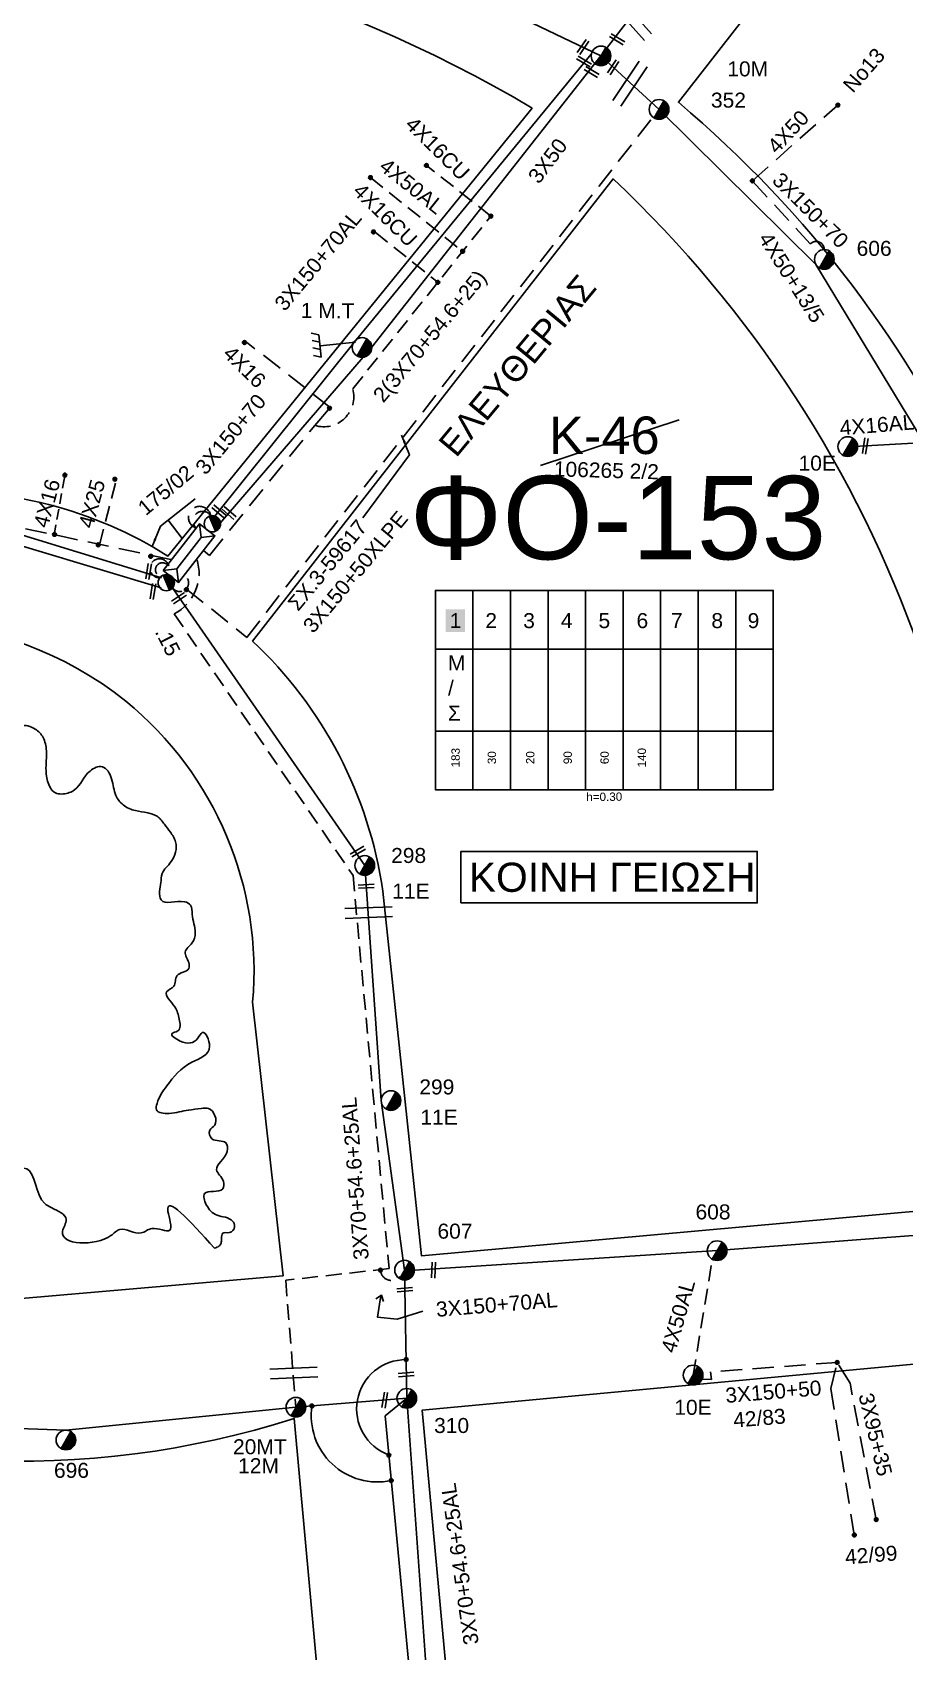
# Model space of a CAD drawing. Header units: millimetres. Extents: x 7453 to 9570, y 777 to 1872.
# Drawn here: x 9213.2 to 9317.7, y 1562.2 to 1756.4 of the extents above; entities that cross this region are included whole.
import ezdxf
from ezdxf.enums import TextEntityAlignment as Align

# ---------------------------------------------------------------- set-up
doc = ezdxf.new("R2010")
doc.units = ezdxf.units.MM
doc.linetypes.add('DASHED', pattern=[19.05, 12.7, -6.35])
for name, color, linetype in [('Άγνωστα', 7, 'Continuous'), ('Ασφαλειοκιβώτια Χ.Τ 9 αναχωρήσεων', 7, 'Continuous'), ('Γέφυρες Εναέριου Δικτύου', 7, 'Continuous'), ('Γείωση', 7, 'Continuous'), ('Γυμνά εναέρια ΧΤ (2Φ)   3x50AL', 7, 'Continuous'), ('Γυμνά εναέρια ΧΤ (3Φ)   4x16AL', 7, 'Continuous'), ('Γυμνά εναέρια ΧΤ (3Φ)   4x50AL', 7, 'Continuous'), ('Εναέρια παροχή ΧΤ 4x16', 7, 'SYN_LINE'), ('Εναέρια παροχή ΧΤ 4x25', 7, 'SYN_LINE'), ('Επιγραφές - Σχήματα', 7, 'Continuous'), ('Καλώδια ΧΤ   3x150+50AL', 7, 'DASHED'), ('Καλώδια ΧΤ   3x150+50AL XLPE', 7, 'DASHED'), ('Καλώδια ΧΤ   3x150+70 XLPE', 7, 'DASHED'), ('Καλώδια ΧΤ   3x150+70AL', 7, 'DASHED'), ('Καλώδια ΧΤ   3x150AL+50CU', 7, 'DASHED'), ('Καλώδια ΧΤ   3x95+35 XLPE', 7, 'DASHED'), ('Καλώδια ΧΤ   4x50AL', 7, 'DASHED'), ('Μηχανική τομή', 7, 'Continuous'), ('Στύλος ΦΜ', 7, 'Continuous'), ('Στύλος ΦΜ @ 1', 7, 'Continuous'), ('Συνδέσεις', 7, 'Continuous'), ('Συνεστραμμένα ΧΤ   3x70+54.6+25 AL', 7, 'SYN_LINE'), ('Τομή', 7, 'Continuous'), ('Υποσταθμός εναέριος 2 στύλων', 7, 'Continuous'), ('Υποσταθμός πόλεως', 7, 'Continuous'), ('Υπόβαθρο ΔΕΗ', 7, 'Continuous'), ('Υπόγεια Καλώδια Δικτύου ΧΤ   .15', 7, 'DASHED'), ('Υπόγεια καλώδια Παροχών ΧΤ   4x16AL', 7, 'DASHED'), ('Υπόγεια καλώδια Παροχών ΧΤ   4x16CU', 7, 'DASHED'), ('Υπόγεια καλώδια Παροχών ΧΤ   4x25', 7, 'DASHED'), ('Υπόγεια καλώδια Παροχών ΧΤ   4x50AL', 7, 'DASHED')]:
    doc.layers.add(name, color=color, linetype=linetype)
doc.styles.get("Standard").update_dxf_attribs({"font": 'ARIAL.TTF'})
doc.linetypes.add('SYN_LINE', pattern='A,0.5,-0.0001,["/\\/\\/\\/",Standard,S=0.1,R=0,X=0,Y=-0.05],-0.25', length=0.7501)
doc.dimstyles.new('ISO-25', dxfattribs={"dimtxt": 2.5, "dimasz": 2.5, "dimexe": 1.25, "dimexo": 0.625, "dimtad": 1, "dimtxsty": 'Standard', "dimcen": 2.5, "dimadec": 0, "dimazin": 0, "dimtfac": 1, "dimtmove": 0, "dimatfit": 3, "dimfxl": 1, "dimarcsym": 0})

# ---------------------------------------------------------------- blocks, each defined once
blk = doc.blocks.new('ΥΠΑΡΧΩΝ ΤΣΙΜΕΝΤΕΝΙΟΣ ΣΤΥΛΟΣ')
at = {"layer": 'Στύλος ΦΜ'}
blk.add_hatch(color=7, dxfattribs=at).paths.add_polyline_path([(-1.29, -2.28, 0.574793), (2.62, 0, 0.268822), (1.3, 2.27)])
at = {"layer": 'Στύλος ΦΜ', "color": 7}
blk.add_line((-1.29, -2.28), (1.3, 2.27), dxfattribs=at)
blk.add_circle((0, 0), 2.62, dxfattribs=at)
at = {"layer": 'Στύλος ΦΜ', "flags": 4}
for tag, p in [('ΑΡΙΘΜΟΣ', (-4.68, 8.05)), ('ΤΥΠΟΣ', (-4.91, 3.03))]:
    blk.add_attdef(tag, p, '', height=4, dxfattribs=at)
blk = doc.blocks.new('ΤΟΜΗ')
at = {"layer": 'Τομή', "ltscale": 40}
for p, q in [((-5.68, 0), (5.68, 0)), ((5.68, -2.33), (-5.68, -2.33))]:
    blk.add_line(p, q, dxfattribs=at)
blk = doc.blocks.new('ΓΕΙΩΣΗ')
at = {"layer": 'Γείωση', "ltscale": 40}
for p, q in [((-2.34, 11.45), (-3, 9.45)), ((-0.34, 11.45), (-1, 9.45)), ((0, 9.45), (0, 0)), ((1.66, 11.45), (1, 9.45)), ((3.66, 11.45), (3, 9.45))]:
    blk.add_line(p, q, dxfattribs=at)
blk.add_lwpolyline([(-3, 9.45), (3, 9.45)], dxfattribs=at)
blk = doc.blocks.new('ΑΣΦΑΛΕΙΟΚΙΒΩΤΙΟ ΥΠΟΣΤΑΘΜΟΥ 9A ΑΝΑΧΩΡΗΣΕΩΝ')
at = {"layer": 'Ασφαλειοκιβώτια Χ.Τ 9 αναχωρήσεων', "ltscale": 40}
for p, q in [((0, 0), (0, 23.91)), ((4.5, 0), (4.5, 23.91)), ((9, 0), (9, 23.91)), ((13.5, 0), (13.5, 23.91)), ((18, 0), (18, 23.91)), ((22.5, 0), (22.5, 23.91)), ((27, 0), (27, 23.91)), ((31.5, 0), (31.5, 23.91)), ((36, 0), (36, 23.91)), ((0, 16.87), (40.5, 16.87)), ((0, 7.04), (40.5, 7.04))]:
    blk.add_line(p, q, dxfattribs=at)
at = {"layer": 'Ασφαλειοκιβώτια Χ.Τ 9 αναχωρήσεων'}
blk.add_lwpolyline([(40.5, 0), (40.5, 23.91), (0, 23.91), (0, 0)], close=True, dxfattribs=at)
for s, p in [('1', (1.71, 19.38)), ('2', (5.99, 19.38)), ('3', (10.53, 19.38)), ('4', (15.04, 19.38)), ('5', (19.55, 19.38)), ('6', (24.11, 19.38)), ('7', (28.24, 19.38)), ('8', (33.08, 19.38)), ('9', (37.43, 19.38))]:
    blk.add_text(s, height=1.8, dxfattribs=at).set_placement(p)
at = {"layer": 'Ασφαλειοκιβώτια Χ.Τ 9 αναχωρήσεων', "ltscale": 40}
for tag, height, rotation, p in [('ΟΝΟΜΑ', 2.5, 0.6514, (19.14, 25.35)), ('ΚΕΙΜΕΝΟ 1', 1, 90, (2.42, 3.84)), ('ΚΕΙΜΕΝΟ 2', 1, 90, (6.78, 3.84)), ('ΚΕΙΜΕΝΟ 3', 1, 90, (11.38, 3.84)), ('ΚΕΙΜΕΝΟ 4', 1, 90, (15.86, 3.84)), ('ΚΕΙΜΕΝΟ 5', 1, 90, (20.28, 3.84)), ('ΚΕΙΜΕΝΟ 6', 1, 90, (24.74, 3.84)), ('ΚΕΙΜΕΝΟ 7', 1, 90, (29.28, 3.84)), ('ΚΕΙΜΕΝΟ 8', 1, 90, (33.65, 3.84)), ('ΚΕΙΜΕΝΟ 9', 1, 90, (38.21, 3.84)), ('ΣΧ', 1, 0.6514, (20.24, -0.85))]:
    blk.add_attdef(tag, text='', height=height, rotation=rotation, dxfattribs=at).set_placement(p, align=Align.MIDDLE_CENTER)
blk = doc.blocks.new('_ΣΥΝΔΕΣΗ')
at = {"layer": 'Συνδέσεις', "linetype": 'SYN_LINE', "ltscale": 40}
blk.add_hatch(color=256, dxfattribs=at).paths.add_polyline_path([(0.5, -0.01, 1), (-0.5, -0.01, 1)])
at = {"layer": 'Συνδέσεις'}
blk.add_circle((0, -0.01), 0.5, dxfattribs=at)
blk = doc.blocks.new('ΜΗΧΑΝΙΚΗ ΤΟΜΗ')
at = {"layer": 'Μηχανική τομή', "ltscale": 40}
for p, q in [((-1.89, 0.78), (1.89, 0.78)), ((1.89, 0), (-1.89, 0))]:
    blk.add_line(p, q, dxfattribs=at)
blk = doc.blocks.new('ΥΠΟΣΤΑΘΜΟΣ ΕΝΑΕΡΙΟΣ ΕΠΙ 2 ΣΤΥΛΩΝ')
at = {"layer": 'Υποσταθμός εναέριος 2 στύλων', "linetype": 'Continuous'}
for points in [[(-11.97, -2.11, 0.574793), (-8.45, -0.07, 0.268822), (-9.64, 1.98)], [(9.68, -2.15, 0.574793), (13.19, -0.1, 0.268822), (12.01, 1.95)]]:
    blk.add_hatch(color=256, dxfattribs=at).paths.add_polyline_path(points)
for p, q in [((-11.97, -2.11), (-9.64, 1.98)), ((9.68, -2.15), (12.01, 1.95))]:
    blk.add_line(p, q, dxfattribs=at)
for centre in [(-10.81, -0.07), (10.84, -0.1)]:
    blk.add_circle(centre, 2.36, dxfattribs=at)
at = {"layer": 'Υποσταθμός πόλεως', "linetype": 'Continuous', "ltscale": 40}
blk.add_lwpolyline([(-8.57, 2.82), (8.57, 2.82), (8.57, -2.82), (-8.57, -2.82)], close=True, dxfattribs=at)
for points in [[(-5.75, 0), (-8.57, 2.82)], [(-8.57, -2.82), (-5.75, 0)], [(-5.75, 0), (5.75, 0)], [(5.75, 0), (8.57, 2.82)], [(8.57, -2.82), (5.75, 0)]]:
    blk.add_lwpolyline(points, dxfattribs=at)
at = {"layer": 'Υποσταθμός εναέριος 2 στύλων', "ltscale": 40, "flags": 1}
for tag, p in [('ΜΕΤΑΣΧΗΜΑΤΙΣΜΟΣ', (14.09, 2.51)), ('ΙΣΧΥΣ', (14.07, -0.28)), ('ΑΡΙΘΜΟΣ', (14.19, -3))]:
    blk.add_attdef(tag, p, '', height=1.8, dxfattribs=at)

msp = doc.modelspace()

# ---------------------------------------------------------------- hatches: boundary and pattern name
at = {"layer": 'Ασφαλειοκιβώτια Χ.Τ 9 αναχωρήσεων'}
for color in [30, 27, 2, 6, 133, 5]:
    msp.add_hatch(color=color, dxfattribs=at).paths.add_polyline_path([(9262.73, 1684.51), (9265.03, 1684.51), (9265.03, 1687.22), (9262.73, 1687.22)])

# ---------------------------------------------------------------- linework, layer by layer
at = {"layer": 'Άγνωστα', "color": 27, "linetype": 'DASHED', "ltscale": 0.2}
msp.add_lwpolyline([(9199.45, 1700.43), (9208.65, 1697.67), (9230.17, 1693.11)], dxfattribs=at)
at = {"layer": 'Άγνωστα', "color": 6}
msp.add_lwpolyline([(9337.91, 1614.72), (9320.3, 1612.24), (9295.25, 1610.29), (9258.97, 1607.96), (9258.7, 1607.66)], dxfattribs=at)
at = {"layer": 'Άγνωστα', "color": 6, "linetype": 'DASHED', "ltscale": 0.2}
msp.add_lwpolyline([(9311.69, 1576.19), (9308.86, 1593.77), (9309.64, 1596.89)], dxfattribs=at)
at = {"layer": 'Γέφυρες Εναέριου Δικτύου'}
for centre, radius, start, end in [((9257.94, 1591.32), 5.9, 89.6384, 249.9191), ((9254.56, 1590.5), 7.96, 171.5462, 281.9085)]:
    msp.add_arc(centre, radius, start, end, dxfattribs=at)
at = {"layer": 'Γυμνά εναέρια ΧΤ (3Φ)   4x16AL', "color": 2, "ltscale": 0.15}
msp.add_lwpolyline([(9320.21, 1707.22), (9310.91, 1706.72)], dxfattribs=at)
at = {"layer": 'Γυμνά εναέρια ΧΤ (3Φ)   4x50AL', "color": 2}
msp.add_lwpolyline([(9412.53, 1621.43), (9375.48, 1617.52), (9356.79, 1616.33), (9337.91, 1614.72), (9335.62, 1643.12), (9333.17, 1668.48), (9326.7, 1688.64), (9320.28, 1706.83), (9307.09, 1728.58), (9288.29, 1747.18), (9281.33, 1753.6)], dxfattribs=at)
at = {"layer": 'Επιγραφές - Σχήματα', "color": 190}
msp.add_lwpolyline([(9264.54, 1652), (9300.05, 1652), (9300.05, 1658.18), (9264.54, 1658.18)], close=True, dxfattribs=at)
at = {"layer": 'Επιγραφές - Σχήματα', "ltscale": 20}
for points in [[(9254.36, 1604.5), (9255.04, 1604.94), (9255.28, 1604.19)], [(9259.96, 1603.04), (9256.89, 1602.07), (9254.55, 1602.31), (9254.85, 1604.4), (9255.04, 1604.94)]]:
    msp.add_lwpolyline(points, dxfattribs=at)
at = {"layer": 'Καλώδια ΧΤ   3x150+50AL', "color": 6, "ltscale": 0.2}
msp.add_lwpolyline([(9309.64, 1596.89), (9294.44, 1595.75), (9294.58, 1594.82), (9293.44, 1594.86)], dxfattribs=at)
at = {"layer": 'Καλώδια ΧΤ   3x150+50AL XLPE', "color": 2, "ltscale": 0.2}
msp.add_lwpolyline([(9231.66, 1689.64), (9238.87, 1683.85), (9288.29, 1747.18)], dxfattribs=at)
at = {"layer": 'Καλώδια ΧΤ   3x150+70AL', "color": 2, "ltscale": 0.2}
msp.add_lwpolyline([(9308.1, 1730.37, 0.666695), (9306.42, 1731.05), (9299.47, 1738.62)], format="xyb", dxfattribs=at)
at = {"layer": 'Καλώδια ΧΤ   3x150+70AL', "color": 27, "ltscale": 0.15}
msp.add_lwpolyline([(9247.02, 1709.27, 0.591022), (9251.58, 1713.67), (9268.13, 1734.38)], format="xyb", dxfattribs=at)
at = {"layer": 'Καλώδια ΧΤ   3x150+70AL', "color": 27, "ltscale": 0.2}
for points in [[(9234.42, 1693.69), (9234.42, 1693.69), (9247.02, 1709.27), (9248.79, 1711.34)], [(9234.42, 1693.69), (9233.68, 1694.27)]]:
    msp.add_lwpolyline(points, dxfattribs=at)
at = {"layer": 'Καλώδια ΧΤ   3x150AL+50CU', "color": 7, "linetype": 'Continuous', "ltscale": 0.2}
msp.add_line((9274.09, 1704.47), (9290.69, 1709.96), dxfattribs=at)
at = {"layer": 'Καλώδια ΧΤ   3x150AL+50CU', "color": 7, "linetype": 'DASHED', "ltscale": 0.2}
msp.add_arc((9233.23, 1698.23), 1.34, 8.7652, 253.4505, dxfattribs=at)
at = {"layer": 'Καλώδια ΧΤ   3x150AL+50CU', "color": 5, "linetype": 'DASHED', "ltscale": 0.2}
msp.add_arc((9233.59, 1697.82), 1.15, 10.3789, 230.0966, dxfattribs=at)
at = {"layer": 'Καλώδια ΧΤ   3x150AL+50CU', "color": 30, "linetype": 'DASHED', "ltscale": 0.2}
msp.add_arc((9228.42, 1692.14), 1.14, 15.8332, 269.1, dxfattribs=at)
at = {"layer": 'Καλώδια ΧΤ   3x150AL+50CU', "color": 4, "linetype": 'DASHED', "ltscale": 0.2}
msp.add_arc((9228.79, 1691.95), 0.851, 44.3873, 251.0346, dxfattribs=at)
at = {"layer": 'Καλώδια ΧΤ   3x150AL+50CU', "color": 2, "linetype": 'DASHED', "ltscale": 0.1}
msp.add_arc((9230.84, 1690.41), 1.06, 215.9116, 61.1489, dxfattribs=at)
at = {"layer": 'Καλώδια ΧΤ   3x95+35 XLPE', "color": 6, "ltscale": 0.2}
msp.add_lwpolyline([(9314.32, 1578.04), (9311.19, 1594.39), (9309.64, 1596.89)], dxfattribs=at)
at = {"layer": 'Καλώδια ΧΤ   4x50AL', "color": 2, "ltscale": 0.2}
msp.add_lwpolyline([(9299.47, 1738.62), (9309.72, 1747.7)], dxfattribs=at)
at = {"layer": 'Συνεστραμμένα ΧΤ   3x70+54.6+25 AL', "color": 7, "linetype": 'SYN_LINE', "ltscale": 20}
for p, q in [((9252.02, 1719.58), (9280.16, 1753.81)), ((9235.03, 1698.39), (9252.02, 1719.58))]:
    msp.add_line(p, q, dxfattribs=at)
at = {"layer": 'Συνεστραμμένα ΧΤ   3x70+54.6+25 AL', "color": 85, "ltscale": 18}
msp.add_lwpolyline([(9388.31, 1740.34), (9367.07, 1773.92), (9357.8, 1783.86), (9347.97, 1794.37), (9326.96, 1813.02), (9281.33, 1753.6)], dxfattribs=at)
at = {"layer": 'Συνεστραμμένα ΧΤ   3x70+54.6+25 AL', "color": 5, "ltscale": 15}
msp.add_lwpolyline([(9281.33, 1753.6), (9259.5, 1764.08), (9232.8, 1773.85), (9213.75, 1779.17), (9190.68, 1781.71)], dxfattribs=at)
at = {"layer": 'Συνεστραμμένα ΧΤ   3x70+54.6+25 AL', "color": 5, "ltscale": 20}
for points in [[(9235.63, 1697.52), (9253.83, 1718.61), (9281.33, 1753.6)], [(9266.39, 1512.94), (9260.73, 1555.08), (9258.06, 1592.58), (9257.79, 1607.96), (9254.98, 1628.3), (9253.02, 1656.49)]]:
    msp.add_lwpolyline(points, dxfattribs=at)
at = {"layer": 'Συνεστραμμένα ΧΤ   3x70+54.6+25 AL', "color": 30, "ltscale": 20}
msp.add_lwpolyline([(9168.18, 1596.17), (9147.84, 1617), (9140.85, 1644.55), (9159.94, 1685.69), (9198.18, 1700.35), (9228.65, 1691.01)], dxfattribs=at)
at = {"layer": 'Συνεστραμμένα ΧΤ   3x70+54.6+25 AL', "color": 133, "ltscale": 20}
msp.add_lwpolyline([(9161.95, 1685), (9161.88, 1685.03), (9197.74, 1699.06), (9228.6, 1689.78)], dxfattribs=at)
at = {"layer": 'Συνεστραμμένα ΧΤ   3x70+54.6+25 AL', "color": 2, "ltscale": 20}
msp.add_lwpolyline([(9253.02, 1656.49), (9229.7, 1690.18)], dxfattribs=at)
at = {"layer": 'Συνεστραμμένα ΧΤ   3x70+54.6+25 AL', "color": 27, "ltscale": 20}
for points in [[(9168.18, 1596.17), (9187.92, 1589.8), (9217.2, 1588.76), (9244.76, 1591.51), (9258.06, 1592.58)], [(9258.06, 1592.58), (9255.47, 1590.47), (9258.84, 1554.74), (9258.89, 1554.37), (9260.56, 1554.3)]]:
    msp.add_lwpolyline(points, dxfattribs=at)
at = {"layer": 'Υποσταθμός πόλεως', "color": 27, "linetype": 'DASHED', "ltscale": 0.1}
msp.add_lwpolyline([(9215.78, 1696.11), (9217.11, 1703.46)], dxfattribs=at)
at = {"layer": 'Υπόβαθρο ΔΕΗ'}
for points in [[(9329.52, 1797.98, -0.165604), (9386.73, 1720.88, -0.089113), (9402.54, 1622.88), (9339.55, 1616.82), (9339.34, 1642.04, 0.222785), (9290.61, 1748.03), (9329.52, 1797.98)], [(9273.1, 1747.34), (9229.43, 1693.61, 0.158894), (9199.56, 1701.2), (9192.61, 1770.43, -0.127954), (9273.1, 1747.34, 2.039219)], [(9326.2, 1615.65, 0.242835), (9282.79, 1738.85), (9239.57, 1683.4, -0.169724), (9255.2, 1653.4), (9259.81, 1609.67), (9326.2, 1615.65)], [(9243.24, 1607.29), (9193.39, 1602.94, -0.178981), (9183.13, 1605.75, -0.301011), (9157.83, 1639.33, -0.271331), (9173.82, 1677.59, -0.338248), (9224.38, 1676.19, -0.24847), (9239.58, 1640.09), (9243.24, 1607.29)], [(9168.39, 1594.15), (9124.46, 1539.78, 0.21455), (9250.74, 1522.39), (9244.55, 1590.17, -0.183174), (9168.39, 1594.15, 1.879278)]]:
    msp.add_lwpolyline(points, format="xyb", dxfattribs=at)
msp.add_lwpolyline([(9453.53, 1541.48), (9379.77, 1533.55), (9266.31, 1521.94), (9259.88, 1591.14), (9454.52, 1609.39)], dxfattribs=at)
msp.add_spline([(9235, 1610.59), (9229.43, 1614.98), (9229.65, 1612.73), (9227.5, 1612.95), (9226.22, 1612.41), (9223.65, 1612.84), (9222.58, 1612.09), (9216.8, 1612.63), (9217.23, 1614.02), (9215.52, 1615.41), (9214.66, 1615.94), (9212.52, 1620.11), (9209.2, 1617.97), (9205.35, 1611.24), (9203.96, 1610.38), (9202.78, 1612.31), (9201.49, 1612.95), (9200.64, 1613.91), (9198.92, 1614.23), (9197.1, 1613.38), (9195.82, 1615.3), (9194.54, 1614.87), (9192.82, 1612.52), (9190.79, 1612.63), (9190.57, 1611.24), (9186.29, 1608.88), (9184.76, 1609.02), (9182.49, 1608.09), (9182.57, 1610.87), (9181.08, 1612.47), (9178.6, 1612.61), (9176.48, 1615.36), (9177.78, 1618.56), (9177.59, 1621.3), (9177.15, 1622.63), (9177.33, 1624.64), (9176.7, 1626.3), (9176.37, 1626.75), (9172.14, 1622.34), (9170.66, 1622.97), (9169.65, 1623.12), (9168.76, 1625.27), (9167.61, 1627.06), (9168.35, 1629.84), (9169.54, 1631.8), (9170.58, 1633.51), (9170.39, 1634.63), (9169.43, 1635.85), (9168.87, 1636.78), (9167.13, 1638.19), (9166.27, 1638.82), (9167.75, 1640.09), (9168.01, 1641.91), (9166.71, 1643.47), (9172.65, 1642.58), (9173.69, 1643.58), (9173.62, 1645.84), (9171.91, 1647.73), (9168.86, 1648.93), (9167.08, 1649.38), (9165.74, 1649.38), (9164.07, 1651.19), (9163.7, 1651.6), (9165.45, 1652.94), (9165.33, 1656.12), (9166.74, 1658.18), (9169.68, 1658.55), (9171.67, 1660.92), (9173.66, 1661.68), (9180.49, 1659.69), (9180.45, 1661.01), (9180.73, 1662.4), (9179.34, 1664.44), (9178.28, 1666.61), (9177.04, 1667.06), (9181.46, 1674.17), (9182.8, 1675.12), (9183.65, 1673.65), (9184.73, 1673.97), (9185.09, 1675.8), (9186.53, 1676.75), (9188.56, 1676.1), (9189.47, 1675.02), (9191.04, 1676.33), (9192.81, 1675.57), (9195.11, 1674.2), (9195.64, 1671.29), (9198.03, 1668.15), (9198.71, 1668.48), (9199.2, 1671.13), (9199.43, 1674), (9200.35, 1674.75), (9203.16, 1674.66), (9203.46, 1675.64), (9204.77, 1676.09), (9205.78, 1675.34), (9206.61, 1674.76), (9208.35, 1674.4), (9208.9, 1673.45), (9209.1, 1671.98), (9210.24, 1671.33), (9211.29, 1672.5), (9211.85, 1673.16), (9213.51, 1672.86), (9214.46, 1671.85), (9214.86, 1670.25), (9214.82, 1667.86), (9216.1, 1665.14), (9216.89, 1665.07), (9218.23, 1665.56), (9220.09, 1667.82), (9221.57, 1668.34), (9222.68, 1666.87), (9223.2, 1664.88), (9224.06, 1663.76), (9225.56, 1663.07), (9227, 1662.81), (9228.12, 1662.39), (9229, 1661.44), (9229.72, 1660.49), (9230.34, 1659.32), (9229.82, 1656.95), (9228.74, 1655.51), (9228.58, 1654.43), (9228.41, 1653.38), (9228.61, 1652.37), (9231.42, 1652.14), (9232.14, 1651.72), (9232.34, 1650.64), (9232.7, 1648.42), (9232.31, 1647.18), (9231.49, 1646.1), (9231.92, 1644.86), (9231.92, 1644.14), (9230.51, 1643.26), (9230.12, 1642.01), (9229.27, 1641.33), (9230.25, 1639.53), (9230.77, 1638.06), (9230.61, 1636.64), (9229.92, 1636.35), (9230.9, 1635.43), (9233, 1635.76), (9233.55, 1636.45), (9234.41, 1634.81), (9232.28, 1632.89), (9229.3, 1630.06), (9228.12, 1627.96), (9228.06, 1627.18), (9229.56, 1626.76), (9231.89, 1627.15), (9233.42, 1627.34), (9234.31, 1627.34), (9235.03, 1625.35), (9234.44, 1624.73), (9234.7, 1623.72), (9236.37, 1623.23), (9236.53, 1622.19), (9235.26, 1619.97), (9236.08, 1618.6), (9236.01, 1617.72), (9233.82, 1617.13), (9234.03, 1615.8), (9235.32, 1614.54), (9237.17, 1613.84), (9237.42, 1613.17), (9236.79, 1612.45), (9235.99, 1612.39), (9235.85, 1611.72), (9235.79, 1611.19), (9235.56, 1610.85), (9235, 1610.59)], degree=3, dxfattribs=at)
at = {"layer": 'Υπόγεια Καλώδια Δικτύου ΧΤ   .15', "color": 6, "ltscale": 0.15}
msp.add_lwpolyline([(9230.16, 1686.69), (9251.61, 1655.3), (9255.93, 1608.14), (9243.54, 1606.74), (9244.75, 1591.51)], dxfattribs=at)
for centre, radius, start, end in [((9227.73, 1691.54), 5.43, 296.6342, 18.335), ((9256.2, 1608.01), 1.29, 182.1257, 321.0221)]:
    msp.add_arc(centre, radius, start, end, dxfattribs=at)
at = {"layer": 'Υπόγεια καλώδια Παροχών ΧΤ   4x16AL', "color": 27, "ltscale": 0.2}
msp.add_lwpolyline([(9248.79, 1711.34), (9248.88, 1711.44), (9238.63, 1719.42)], dxfattribs=at)
at = {"layer": 'Υπόγεια καλώδια Παροχών ΧΤ   4x16CU', "color": 27, "ltscale": 0.15}
for points in [[(9268.13, 1734.38), (9260.4, 1740.46)], [(9254.25, 1732.45), (9261.78, 1726.44)]]:
    msp.add_lwpolyline(points, dxfattribs=at)
at = {"layer": 'Υπόγεια καλώδια Παροχών ΧΤ   4x25', "color": 27, "ltscale": 0.15}
msp.add_lwpolyline([(9221.23, 1694.97), (9223.35, 1703.05)], dxfattribs=at)
at = {"layer": 'Υπόγεια καλώδια Παροχών ΧΤ   4x50AL', "color": 27, "ltscale": 0.15}
msp.add_lwpolyline([(9253.7, 1739), (9264.75, 1730.16)], dxfattribs=at)
at = {"layer": 'Υπόγεια καλώδια Παροχών ΧΤ   4x50AL', "color": 6, "ltscale": 0.15}
msp.add_lwpolyline([(9292.38, 1595.36), (9294.67, 1609.26)], dxfattribs=at)

# ---------------------------------------------------------------- block references
at = {"layer": 'Ασφαλειοκιβώτια Χ.Τ 9 αναχωρήσεων'}
ref = msp.add_blockref('ΑΣΦΑΛΕΙΟΚΙΒΩΤΙΟ ΥΠΟΣΤΑΘΜΟΥ 9A ΑΝΑΧΩΡΗΣΕΩΝ', (9261.48, 1665.58), dxfattribs=at)
ref.add_attrib('ΚΕΙΜΕΝΟ 6', '140', dxfattribs={"ltscale": 40, "height": 1, "rotation": 90}).set_placement((9286.22, 1669.42), align=Align.MIDDLE_CENTER)
ref.add_attrib('ΚΕΙΜΕΝΟ 5', '60', dxfattribs={"ltscale": 40, "height": 1, "rotation": 90}).set_placement((9281.76, 1669.42), align=Align.MIDDLE_CENTER)
ref.add_attrib('ΚΕΙΜΕΝΟ 4', '90', dxfattribs={"ltscale": 40, "height": 1, "rotation": 90}).set_placement((9277.34, 1669.42), align=Align.MIDDLE_CENTER)
ref.add_attrib('ΚΕΙΜΕΝΟ 3', '20', dxfattribs={"ltscale": 40, "height": 1, "rotation": 90}).set_placement((9272.85, 1669.42), align=Align.MIDDLE_CENTER)
ref.add_attrib('ΚΕΙΜΕΝΟ 1', '183', dxfattribs={"ltscale": 40, "height": 1, "rotation": 90}).set_placement((9263.9, 1669.42), align=Align.MIDDLE_CENTER)
ref.add_attrib('ΚΕΙΜΕΝΟ 2', '30', dxfattribs={"ltscale": 40, "height": 1, "rotation": 90}).set_placement((9268.25, 1669.42), align=Align.MIDDLE_CENTER)
ref.add_attrib('ΣΧ', 'h=0.30', dxfattribs={"ltscale": 40, "height": 1, "rotation": 0.6514}).set_placement((9281.72, 1664.73), align=Align.MIDDLE_CENTER)
at = {"layer": 'Γείωση', "xscale": 0.4499999999998972, "yscale": 0.4499999999998972, "zscale": 0.4499999999998972, "rotation": 95.91464999718427}
msp.add_blockref('ΓΕΙΩΣΗ', (9251.9, 1719.25), dxfattribs=at)
at = {"layer": 'Μηχανική τομή'}
for p, xscale, yscale, zscale, rotation in [((9283.38, 1755.76), 0.4999999999998, 0.4999999999998, 0.4999999999998, 149.3475328396102), ((9279.34, 1754.56), 0.4999999999997979, 0.4999999999997979, 0.4999999999997979, 56.07497488004891), ((9279.4, 1753.1), 0.4999999999998, 0.4999999999998, 0.4999999999998, 149.3475328396102), ((9280.31, 1751.83), 0.4999999999998, 0.4999999999998, 0.4999999999998, 149.3475328396102), ((9282.96, 1752.12), 0.4999999999997979, 0.4999999999997979, 0.4999999999997979, 56.07497488004891), ((9313.2, 1706.77), 0.4999999999994563, 0.4999999999994563, 0.4999999999994563, 80.68863621915537), ((9235.66, 1699.11), 0.4999999999994452, 0.4999999999994452, 0.4999999999994452, 139.0247142124832), ((9236.88, 1698.91), 0.4999999999994452, 0.4999999999994452, 0.4999999999994452, 139.0247142124832), ((9227.3, 1691.73), 0.4999999999994563, 0.4999999999994563, 0.4999999999994563, 80.68863621915537), ((9227.83, 1689.33), 0.4999999999994563, 0.4999999999994563, 0.4999999999994563, 80.68863621915537), ((9230.86, 1688.4), 0.4999999999994452, 0.4999999999994452, 0.4999999999994452, 34.08601536579191), ((9252.3, 1657.99), 0.499999999999485, 0.499999999999485, 0.499999999999485, 29.78417155784918), ((9253.21, 1653.8), 0.4999999999994444, 0.4999999999994444, 0.4999999999994444, 2.768887507523631), ((9261.46, 1607.95), 0.4999999999995305, 0.4999999999995305, 0.4999999999995305, 87.75525948146047), ((9257.83, 1605.42), 0.4999999999995083, 0.4999999999995083, 0.4999999999995083, 4.733458615532099), ((9258.01, 1595.24), 0.499999999999395, 0.499999999999395, 0.499999999999395, 4.733458615533174), ((9255.61, 1592.34), 0.4999999999994563, 0.4999999999994563, 0.4999999999994563, 80.68863621915537)]:
    msp.add_blockref('ΜΗΧΑΝΙΚΗ ΤΟΜΗ', p, dxfattribs=dict(at, xscale=xscale, yscale=yscale, zscale=zscale, rotation=rotation))
at = {"layer": 'Στύλος ΦΜ @ 1', "ltscale": 40}
ref = msp.add_blockref('ΥΠΑΡΧΩΝ ΤΣΙΜΕΝΤΕΝΙΟΣ ΣΤΥΛΟΣ', (9281.33, 1753.6), dxfattribs=dict(at, xscale=0.4499999999998181, yscale=0.4499999999998181, zscale=0.4499999999998181))
ref.add_attrib('ΤΥΠΟΣ', '15Β', (9277.44, 1762.72), dxfattribs={"layer": 'Στύλος ΦΜ', "height": 1.8, "flags": 4})
ref.add_attrib('ΑΡΙΘΜΟΣ', '2', (9278.61, 1759.51), dxfattribs={"layer": 'Στύλος ΦΜ', "height": 1.8, "flags": 4})
ref = msp.add_blockref('ΥΠΑΡΧΩΝ ΤΣΙΜΕΝΤΕΝΙΟΣ ΣΤΥΛΟΣ', (9288.29, 1747.18), dxfattribs=dict(at, xscale=0.4499999999998181, yscale=0.4499999999998181, zscale=0.4499999999998181))
ref.add_attrib('ΤΥΠΟΣ', '10Μ', (9296.47, 1751.14), dxfattribs={"layer": 'Στύλος ΦΜ', "height": 1.8, "flags": 4})
ref.add_attrib('ΑΡΙΘΜΟΣ', '352', (9294.51, 1747.39), dxfattribs={"layer": 'Στύλος ΦΜ', "height": 1.8, "flags": 4})
ref = msp.add_blockref('ΥΠΑΡΧΩΝ ΤΣΙΜΕΝΤΕΝΙΟΣ ΣΤΥΛΟΣ', (9308.1, 1729.19), dxfattribs=dict(at, xscale=0.4499999999998181, yscale=0.4499999999998181, zscale=0.4499999999998181))
ref.add_attrib('ΑΡΙΘΜΟΣ', '606', (9311.97, 1729.61), dxfattribs={"layer": 'Στύλος ΦΜ', "height": 1.8, "flags": 4})
at = {"layer": 'Στύλος ΦΜ @ 1', "ltscale": 40, "xscale": 0.4499999999998181, "yscale": 0.4499999999998181, "zscale": 0.4499999999998181}
msp.add_blockref('ΥΠΑΡΧΩΝ ΤΣΙΜΕΝΤΕΝΙΟΣ ΣΤΥΛΟΣ', (9252.69, 1718.63), dxfattribs=at)
at = {"layer": 'Στύλος ΦΜ @ 1', "ltscale": 40}
ref = msp.add_blockref('ΥΠΑΡΧΩΝ ΤΣΙΜΕΝΤΕΝΙΟΣ ΣΤΥΛΟΣ', (9310.91, 1706.73), dxfattribs=dict(at, xscale=0.4499999999998181, yscale=0.4499999999998181, zscale=0.4499999999998181))
ref.add_attrib('ΤΥΠΟΣ', '10Ε', (9305.01, 1703.85), dxfattribs={"layer": 'Στύλος ΦΜ', "height": 1.8, "flags": 4})
ref = msp.add_blockref('ΥΠΑΡΧΩΝ ΤΣΙΜΕΝΤΕΝΙΟΣ ΣΤΥΛΟΣ', (9253.02, 1656.49), dxfattribs=dict(at, xscale=0.4499999999998181, yscale=0.4499999999998181, zscale=0.4499999999998181))
ref.add_attrib('ΤΥΠΟΣ', '11Ε', (9256.31, 1652.51), dxfattribs={"layer": 'Στύλος ΦΜ', "height": 1.8, "flags": 4})
ref.add_attrib('ΑΡΙΘΜΟΣ', '298', (9256.18, 1656.79), dxfattribs={"layer": 'Στύλος ΦΜ', "height": 1.8, "flags": 4})
ref = msp.add_blockref('ΥΠΑΡΧΩΝ ΤΣΙΜΕΝΤΕΝΙΟΣ ΣΤΥΛΟΣ', (9256.16, 1628.3), dxfattribs=dict(at, xscale=0.4499999999998181, yscale=0.4499999999998181, zscale=0.4499999999998181))
ref.add_attrib('ΤΥΠΟΣ', '11Ε', (9259.69, 1625.4), dxfattribs={"layer": 'Στύλος ΦΜ', "height": 1.8, "flags": 4})
ref.add_attrib('ΑΡΙΘΜΟΣ', '299', (9259.56, 1629.03), dxfattribs={"layer": 'Στύλος ΦΜ', "height": 1.8, "flags": 4})
ref = msp.add_blockref('ΥΠΑΡΧΩΝ ΤΣΙΜΕΝΤΕΝΙΟΣ ΣΤΥΛΟΣ', (9295.25, 1610.29), dxfattribs=dict(at, xscale=0.4499999999998181, yscale=0.4499999999998181, zscale=0.4499999999998181))
ref.add_attrib('ΑΡΙΘΜΟΣ', '608', (9292.66, 1614.04), dxfattribs={"layer": 'Στύλος ΦΜ', "height": 1.8, "flags": 4})
ref = msp.add_blockref('ΥΠΑΡΧΩΝ ΤΣΙΜΕΝΤΕΝΙΟΣ ΣΤΥΛΟΣ', (9257.79, 1607.96), dxfattribs=dict(at, xscale=0.4499999999998181, yscale=0.4499999999998181, zscale=0.4499999999998181))
ref.add_attrib('ΑΡΙΘΜΟΣ', '607', (9261.73, 1611.73), dxfattribs={"layer": 'Στύλος ΦΜ', "height": 1.8, "flags": 4})
ref = msp.add_blockref('ΥΠΑΡΧΩΝ ΤΣΙΜΕΝΤΕΝΙΟΣ ΣΤΥΛΟΣ', (9292.37, 1595.37), dxfattribs=dict(at, xscale=0.4499999999998181, yscale=0.4499999999998181, zscale=0.4499999999998181))
ref.add_attrib('ΤΥΠΟΣ', '10Ε', (9290.12, 1590.6), dxfattribs={"layer": 'Στύλος ΦΜ', "height": 1.8, "flags": 4})
ref = msp.add_blockref('ΥΠΑΡΧΩΝ ΤΣΙΜΕΝΤΕΝΙΟΣ ΣΤΥΛΟΣ', (9244.76, 1591.51), dxfattribs=dict(at, xscale=0.4499999999998181, yscale=0.4499999999998181, zscale=0.4499999999998181))
ref.add_attrib('ΤΥΠΟΣ', '12Μ', (9237.84, 1583.6), dxfattribs={"layer": 'Στύλος ΦΜ', "height": 1.8, "flags": 4})
ref.add_attrib('ΑΡΙΘΜΟΣ', '20ΜΤ', (9237.23, 1585.87), dxfattribs={"layer": 'Στύλος ΦΜ', "height": 1.8, "flags": 4})
ref = msp.add_blockref('ΥΠΑΡΧΩΝ ΤΣΙΜΕΝΤΕΝΙΟΣ ΣΤΥΛΟΣ', (9258.06, 1592.58), dxfattribs=dict(at, xscale=0.4499999999998181, yscale=0.4499999999998181, zscale=0.4499999999998181))
ref.add_attrib('ΑΡΙΘΜΟΣ', '310', (9261.33, 1588.42), dxfattribs={"layer": 'Στύλος ΦΜ', "height": 1.8, "flags": 4})
ref = msp.add_blockref('ΥΠΑΡΧΩΝ ΤΣΙΜΕΝΤΕΝΙΟΣ ΣΤΥΛΟΣ', (9217.2, 1587.58), dxfattribs=dict(at, xscale=0.4499999999998181, yscale=0.4499999999998181, zscale=0.4499999999998181))
ref.add_attrib('ΑΡΙΘΜΟΣ', '696', (9215.77, 1583.04), dxfattribs={"layer": 'Στύλος ΦΜ', "height": 1.8, "flags": 4})
at = {"layer": 'Συνδέσεις', "xscale": 0.4499999999998181, "yscale": 0.4499999999998181, "zscale": 0.4499999999998181}
for p in [(9309.72, 1747.7), (9260.4, 1740.46), (9253.7, 1739), (9299.47, 1738.62), (9268.13, 1734.38), (9254.06, 1732.48), (9264.75, 1730.16), (9261.78, 1726.44), (9238.59, 1719.22), (9248.79, 1711.34), (9217.08, 1703.33), (9223.07, 1702.82), (9215.83, 1696.21), (9221.08, 1694.95), (9227.36, 1693.58), (9231.64, 1689.58), (9254.9, 1607.96), (9257.98, 1597.23), (9309.64, 1596.89), (9246.69, 1591.67), (9255.91, 1585.78), (9256.2, 1582.72), (9314.32, 1578.04), (9311.69, 1576.19)]:
    msp.add_blockref('_ΣΥΝΔΕΣΗ', p, dxfattribs=at)
at = {"layer": 'Τομή'}
for p, xscale, yscale, zscale, rotation in [((9284.64, 1757.57), 0.500000000000047, 0.500000000000047, 0.500000000000047, 131.7221037643922), ((9285.29, 1749.94), 0.5000000000001537, 0.5000000000001537, 0.5000000000001537, 235.9923171768647), ((9253.52, 1650.26), 0.500000000000051, 0.500000000000051, 0.500000000000051, 182.2316261418533), ((9244.54, 1595.03), 0.500000000000051, 0.500000000000051, 0.500000000000051, 182.2316261418533)]:
    msp.add_blockref('ΤΟΜΗ', p, dxfattribs=dict(at, xscale=xscale, yscale=yscale, zscale=zscale, rotation=rotation))
at = {"layer": 'Υποσταθμός εναέριος 2 στύλων', "xscale": 0.4142138349579723, "yscale": 0.4142138349579723, "zscale": 0.4142138349579723, "rotation": 52.01620497988728}
msp.add_blockref('ΥΠΟΣΤΑΘΜΟΣ ΕΝΑΕΡΙΟΣ ΕΠΙ 2 ΣΤΥΛΩΝ', (9231.96, 1693.96), dxfattribs=at)

# ---------------------------------------------------------------- texts
at = {"layer": 'Ασφαλειοκιβώτια Χ.Τ 9 αναχωρήσεων', "insert": (9262.99, 1681.68), "char_height": 1.8, "width": 2.0273, "attachment_point": 1}
msp.add_mtext('Μ\\P/\\PΣ', dxfattribs=at)
at = {"layer": 'Γυμνά εναέρια ΧΤ (2Φ)   3x50AL', "insert": (9272.45, 1739.21), "char_height": 1.8, "width": 16.2172, "attachment_point": 1, "rotation": 53.0322}
msp.add_mtext('3X50', dxfattribs=at)
at = {"layer": 'Γυμνά εναέρια ΧΤ (3Φ)   4x16AL', "insert": (9309.87, 1709.87), "char_height": 1.8, "width": 23.5192, "attachment_point": 1, "rotation": 4.6383}
msp.add_mtext('4X16AL', dxfattribs=at)
at = {"layer": 'Γυμνά εναέρια ΧΤ (3Φ)   4x50AL', "insert": (9301.65, 1732.67), "char_height": 1.8, "width": 23.5192, "attachment_point": 1, "rotation": 302.5134}
msp.add_mtext('4X50+13/5', dxfattribs=at)
at = {"layer": 'Εναέρια παροχή ΧΤ 4x16', "char_height": 1.8, "width": 23.5192, "attachment_point": 1}
for s, insert, rotation in [('1 Μ.Τ', (9245.36, 1723.98), 359.2764), ('4X16', (9237.17, 1719.01), 315.2303), ('4X16', (9213.29, 1697.33), 75.0211)]:
    msp.add_mtext(s, dxfattribs=dict(at, insert=insert, rotation=rotation))
at = {"layer": 'Εναέρια παροχή ΧΤ 4x25', "insert": (9218.68, 1697.28), "char_height": 1.8, "width": 23.5192, "attachment_point": 1, "rotation": 75.0211}
msp.add_mtext('4X25', dxfattribs=at)
at = {"layer": 'Επιγραφές - Σχήματα', "width": 23.5192, "attachment_point": 1}
for s, insert, char_height, rotation in [('No13', (9310.18, 1750.23), 1.8, 48.6158), ('EΛΕΥΘEPIAΣ', (9261.65, 1707.21), 3, 50.2751), ('175/02', (9225.62, 1699.75), 1.8, 39.7773), ('ΣX.3-59617', (9243.64, 1688.04), 1.8, 50.2751), ('42/83', (9297.11, 1590.86), 1.8, 4.6383), ('42/99', (9310.51, 1574.44), 1.8, 4.6383)]:
    msp.add_mtext(s, dxfattribs=dict(at, insert=insert, char_height=char_height, rotation=rotation))
at = {"layer": 'Επιγραφές - Σχήματα', "attachment_point": 1}
for s, insert, char_height, width in [('Κ-46', (9275.09, 1710.34), 4.498, 3.2875), ('ΦΟ-153', (9258.37, 1703.21), 10, 16.6289)]:
    msp.add_mtext(s, dxfattribs=dict(at, insert=insert, char_height=char_height, width=width))
at = {"layer": 'Επιγραφές - Σχήματα', "color": 190, "insert": (9265.49, 1656.83), "char_height": 3.5, "width": 35.1311, "attachment_point": 1}
msp.add_mtext('KOINH ΓΕΙΩΣΗ', dxfattribs=at)
at = {"layer": 'Καλώδια ΧΤ   3x150+50AL', "insert": (9296.17, 1593.82), "char_height": 1.8, "width": 23.5192, "attachment_point": 1, "rotation": 4.6383}
msp.add_mtext('3X150+50', dxfattribs=at)
at = {"layer": 'Καλώδια ΧΤ   3x150+50AL XLPE', "char_height": 1.8, "width": 23.5192, "attachment_point": 1, "rotation": 50.2751}
for s, insert in [('2(3X70+54.6+25)', (9253.86, 1713.04)), ('3X150+50XLPE', (9245.46, 1685.38))]:
    msp.add_mtext(s, dxfattribs=dict(at, insert=insert))
at = {"layer": 'Καλώδια ΧΤ   3x150+70 XLPE', "char_height": 1.8, "width": 23.5192, "attachment_point": 1}
for s, insert, rotation in [('3X150+70', (9303, 1739.8), 315.0411), ('3X150+70', (9232.56, 1704.37), 50.2751), ('106265 2/2', (9275.71, 1704.97), 358.3408)]:
    msp.add_mtext(s, dxfattribs=dict(at, insert=insert, rotation=rotation))
at = {"layer": 'Καλώδια ΧΤ   3x150+70AL', "char_height": 1.8, "width": 23.5192, "attachment_point": 1}
for insert, rotation in [((9242.05, 1724.01), 50.2751), ((9261.49, 1604.14), 4.6383)]:
    msp.add_mtext('3X150+70AL', dxfattribs=dict(at, insert=insert, rotation=rotation))
at = {"layer": 'Καλώδια ΧΤ   3x95+35 XLPE', "insert": (9313.93, 1593.38), "char_height": 1.8, "width": 23.5192, "attachment_point": 1, "rotation": 283.3673}
msp.add_mtext('3X95+35', dxfattribs=at)
at = {"layer": 'Καλώδια ΧΤ   4x50AL', "insert": (9301.1, 1742.96), "char_height": 1.8, "width": 23.5192, "attachment_point": 1, "rotation": 47.1908}
msp.add_mtext('4X50', dxfattribs=at)
at = {"layer": 'Συνεστραμμένα ΧΤ   3x70+54.6+25 AL', "char_height": 1.8, "width": 16.2172, "attachment_point": 1}
for insert, rotation in [((9251.71, 1609.12), 94.4014), ((9264.91, 1562.89), 98.2252)]:
    msp.add_mtext('3X70+54.6+25AL', dxfattribs=dict(at, insert=insert, rotation=rotation))
at = {"layer": 'Υπόγεια Καλώδια Δικτύου ΧΤ   .15', "insert": (9229.43, 1685.34), "char_height": 1.8, "width": 23.5192, "attachment_point": 1, "rotation": 296.9579}
msp.add_mtext('.15', dxfattribs=at)
at = {"layer": 'Υπόγεια καλώδια Παροχών ΧΤ   4x16CU', "char_height": 1.8, "attachment_point": 1, "rotation": 315.2303}
for insert, width in [((9259.01, 1746.49), 23.5192), ((9252.74, 1738.51), 28.7631)]:
    msp.add_mtext('4X16CU', dxfattribs=dict(at, insert=insert, width=width))
at = {"layer": 'Υπόγεια καλώδια Παροχών ΧΤ   4x50AL', "char_height": 1.8, "width": 23.5192, "attachment_point": 1}
for insert, rotation in [((9255.74, 1741.47), 321.3516), ((9288.49, 1598.38), 74.2747)]:
    msp.add_mtext('4X50AL', dxfattribs=dict(at, insert=insert, rotation=rotation))

# ---------------------------------------------------------------- leaders
at = {"layer": 'Επιγραφές - Σχήματα'}
for points, override in [([(9257.43, 1708.12), (9258.4, 1705.74), (9252.77, 1698.18)], {"dimasz": 1, "dimgap": 0.625, "dimtad": 0}), ([(9227.54, 1694.74), (9228.53, 1697.2), (9232.69, 1700.46)], {"dimasz": 1, "dimgap": 0.625, "dimtad": 0}), ([(9231.15, 1695.73), (9229.44, 1697.92)], {"dimasz": 0.5, "dimgap": 0.625, "dimtad": 0})]:
    msp.add_leader(points, dimstyle='ISO-25', override=override, dxfattribs=at)

doc.saveas('drawing.dxf')
